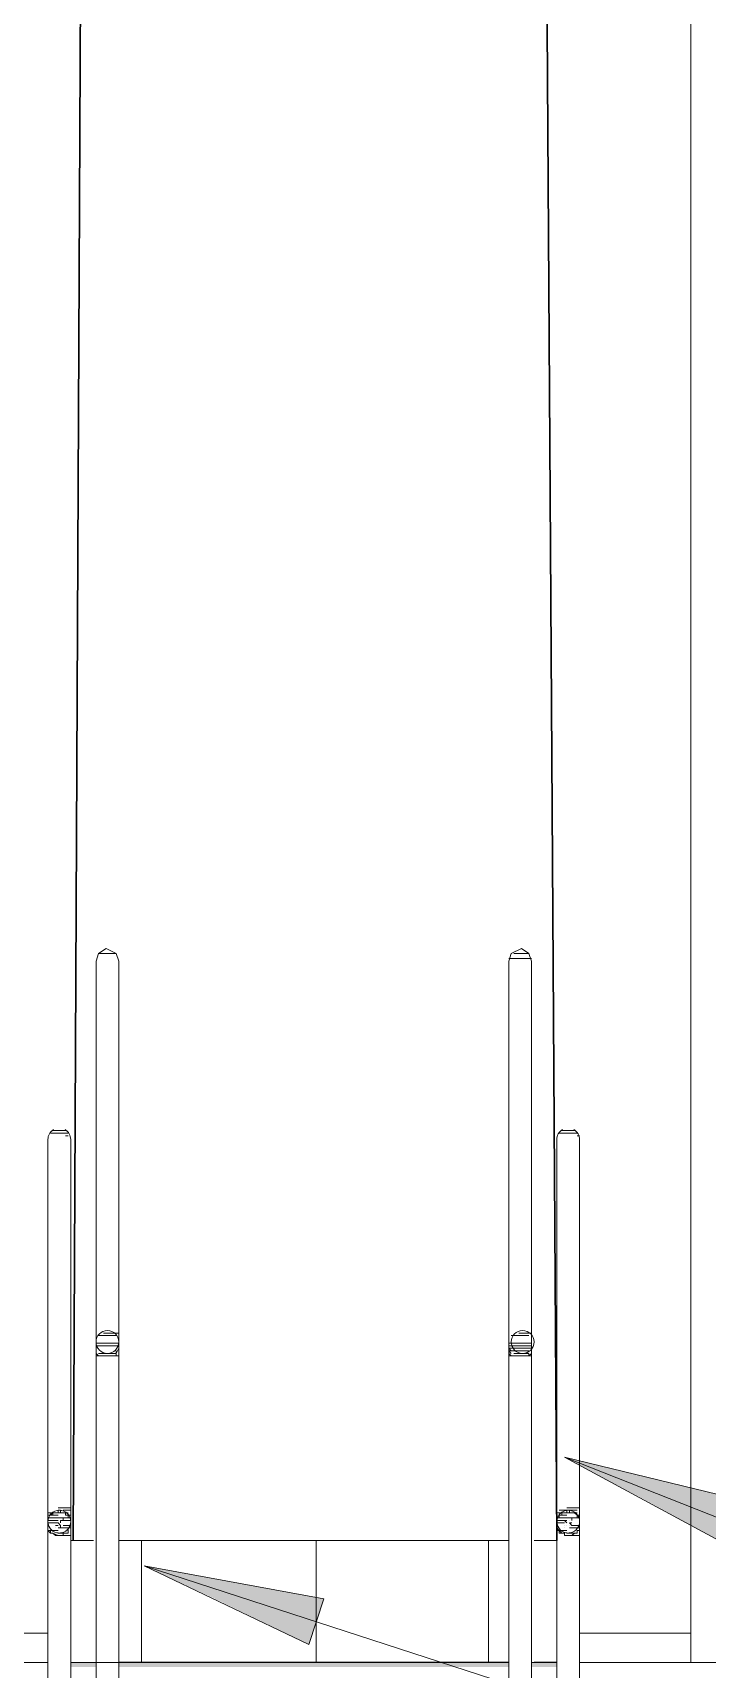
# Model space of a CAD drawing. Header units: millimetres. Extents: x 504091 to 2165846, y 135022 to 442887.
# Drawn here: x 1034893 to 1036021, y 308712 to 311449 of the extents above; entities that cross this region are included whole.
import ezdxf

# ---------------------------------------------------------------- set-up
doc = ezdxf.new("R2010")
doc.units = ezdxf.units.MM
for name, color, linetype in [('PDF _Аннотация', 7, 'Continuous'), ('PDF _Витраж', 7, 'Continuous'), ('PDF _Линии', 7, 'Continuous'), ('PDF _Стены наружные', 7, 'Continuous')]:
    doc.layers.add(name, color=color, linetype=linetype)
for name, color, linetype, true_color in [('PDF _Колонны', 7, 'Continuous', 0xfbfbf4), ('PDF _Ограждение', 7, 'Continuous', 0x7f7f7f), ('PDF _Стены штриховка поверхности', 7, 'Continuous', 0xcacbcc)]:
    doc.layers.add(name, color=color, linetype=linetype, true_color=true_color)

msp = doc.modelspace()

# ---------------------------------------------------------------- hatches: boundary and pattern name
at = {"layer": 'PDF _Аннотация', "transparency": 33554687}
for points in [[(1036078.3676, 308994.9655), (1035782.0852, 309066.9198), (1035917.5285, 308994.9655), (1036048.7393, 308923.0112)], [(1035379.9876, 308829.8939), (1035079.4725, 308884.9177), (1035197.9855, 308829.8939), (1035354.5919, 308753.707)]]:
    msp.add_hatch(color=256, dxfattribs=at).paths.add_polyline_path(points)
at = {"layer": 'PDF _Колонны', "transparency": 33554559}
for points in [[(1034999.053, 308724.0787), (1034956.727, 308724.0787), (1034956.727, 308715.6135), (1034999.053, 308715.6135)], [(1035688.9678, 308724.0787), (1035037.1465, 308724.0787), (1035037.1465, 308715.6135), (1035688.9678, 308715.6135)], [(1035769.3873, 308724.0787), (1035727.0613, 308724.0787), (1035727.0613, 308715.6135), (1035769.3873, 308715.6135)]]:
    msp.add_hatch(color=256, dxfattribs=at).paths.add_polyline_path(points)
at = {"layer": 'PDF _Ограждение', "transparency": 33554559}
h = msp.add_hatch(color=256, dxfattribs=at)
h.paths.add_polyline_path([(1034935.5639, 308948.4068), (1034935.5639, 308956.872), (1034935.5639, 308948.4068)], flags=0)
h.paths.add_polyline_path([(1034935.5639, 308948.4068), (1034931.3313, 308948.4068), (1034935.5639, 308948.4068)], flags=0)
h.paths.add_polyline_path([(1034935.5639, 308948.4068), (1034931.3313, 308948.4068), (1034935.5639, 308948.4068)], flags=0)
h.paths.add_polyline_path([(1034935.5639, 308948.4068), (1034931.3313, 308948.4068), (1034935.5639, 308948.4068)], flags=0)

# ---------------------------------------------------------------- linework, layer by layer
at = {"layer": 'PDF _Аннотация', "lineweight": 9}
for points in [[(1035782.0852, 309066.9198), (1036048.7393, 308923.0112), (1036078.3676, 308994.9655)], [(1035079.4725, 308884.9177), (1035354.5919, 308753.707), (1035379.9876, 308829.8939)]]:
    msp.add_lwpolyline(points, close=True, dxfattribs=at)
for points in [[(1035782.0852, 309066.9198), (1041652.7097, 306747.4517), (1042439.9745, 306747.4517), (1041652.7097, 306747.4517), (1041663.4176, 308534.0829)], [(1029109.6709, 308884.2064), (1041652.7097, 306747.4517), (1042439.9745, 306747.4517), (1041652.7097, 306747.4517), (1035079.4725, 308884.9177)]]:
    msp.add_lwpolyline(points, dxfattribs=at)
at = {"layer": 'PDF _Витраж', "lineweight": 9}
for points in [[(1036048.4523, 312144.0244), (1036048.4523, 308723.6171), (1035993.3384, 308723.6171), (1035993.3384, 310951.2895), (1035993.3384, 312041.3662), (1035993.3384, 312144.5139)], [(1034918.6335, 308723.6171), (1034673.4523, 308723.6171), (1034673.4523, 308772.3001), (1034918.6335, 308772.3001)], [(1035807.4808, 308772.3001), (1035993.4523, 308772.3001), (1035993.4523, 308723.6171), (1035807.4808, 308723.6171)], [(1035688.9678, 308723.6171), (1034956.727, 308723.6171)], [(1035769.3873, 308723.6171), (1035727.0613, 308723.6171)]]:
    msp.add_lwpolyline(points, dxfattribs=at)
at = {"layer": 'PDF _Линии', "lineweight": 30}
for points in [[(1034960.9596, 308927.2438), (1034973.6574, 311636.1117)], [(1035752.4569, 311636.1117), (1035769.3873, 308927.2438)]]:
    msp.add_lwpolyline(points, dxfattribs=at)
at = {"layer": 'PDF _Ограждение', "color": 7, "lineweight": 9}
for points in [[(1035028.6813, 309236.224), (1035032.9139, 309236.224), (1035032.9139, 309240.4566), (1035037.1465, 309248.9219), (1035037.1465, 309253.1545), (1035037.1465, 309896.5106), (1035032.9139, 309909.2084), (1035015.9835, 309917.6736), (1035003.2856, 309909.2084), (1034999.053, 309896.5106), (1034999.053, 309253.1545), (1034999.053, 309248.9219), (1034999.053, 309240.4566), (1035003.2856, 309236.224)], [(1035722.8287, 309236.224), (1035727.0613, 309240.4566), (1035727.0613, 309248.9219), (1035727.0613, 309253.1545), (1035727.0613, 309896.5106), (1035722.8287, 309909.2084), (1035710.1308, 309917.6736), (1035693.2004, 309909.2084), (1035688.9678, 309896.5106), (1035688.9678, 309253.1545), (1035688.9678, 309248.9219), (1035688.9678, 309240.4566), (1035693.2004, 309236.224), (1035697.433, 309236.224)], [(1034999.053, 309253.1545), (1034999.053, 309236.224)], [(1035037.1465, 309253.1545), (1035037.1465, 309253.1545)], [(1035037.1465, 309236.224), (1035037.1465, 309253.1545)], [(1035688.9678, 309253.1545), (1035688.9678, 309253.1545)], [(1035688.9678, 309236.224), (1035688.9678, 309253.1545)], [(1035727.0613, 309253.1545), (1035727.0613, 309236.224)]]:
    msp.add_lwpolyline(points, dxfattribs=at)
at = {"layer": 'PDF _Ограждение', "lineweight": 0}
for points in [[(1035032.9139, 309909.2084), (1035003.2856, 309909.2084), (1035032.9139, 309909.2084)], [(1035727.0613, 309900.7432), (1035688.9678, 309900.7432), (1035727.0613, 309900.7432)], [(1035722.8287, 309909.2084), (1035697.433, 309909.2084), (1035722.8287, 309909.2084)], [(1035722.8287, 309909.2084), (1035697.433, 309909.2084), (1035722.8287, 309909.2084)], [(1034952.4944, 309608.6934), (1034922.8661, 309608.6934), (1034952.4944, 309608.6934)], [(1034927.0987, 309608.6934), (1034922.8661, 309608.6934), (1034927.0987, 309608.6934)], [(1034948.2618, 309612.926), (1034927.0987, 309612.926), (1034948.2618, 309612.926)], [(1034948.2618, 309612.926), (1034927.0987, 309612.926), (1034948.2618, 309612.926)], [(1034952.4944, 309608.6934), (1034935.5639, 309608.6934), (1034952.4944, 309608.6934)], [(1034952.4944, 309604.4608), (1034948.2618, 309604.4608), (1034952.4944, 309604.4608)], [(1035777.8525, 309608.6934), (1035773.6199, 309608.6934), (1035777.8525, 309608.6934)], [(1035799.0156, 309612.926), (1035777.8525, 309612.926), (1035799.0156, 309612.926)], [(1035799.0156, 309612.926), (1035777.8525, 309612.926), (1035799.0156, 309612.926)], [(1035799.0156, 309608.6934), (1035777.8525, 309608.6934), (1035799.0156, 309608.6934)], [(1035803.2482, 309608.6934), (1035786.3178, 309608.6934), (1035803.2482, 309608.6934)], [(1035807.4808, 309604.4608), (1035803.2482, 309604.4608), (1035807.4808, 309604.4608)], [(1035807.4808, 309600.2282), (1035807.4808, 309600.2282), (1035807.4808, 309600.2282)], [(1035807.4808, 309600.2282), (1035807.4808, 309600.2282), (1035807.4808, 309600.2282)], [(1034956.727, 309595.9956), (1034956.727, 309595.9956), (1034956.727, 309595.9956)], [(1034956.727, 309595.9956), (1034956.727, 309595.9956), (1034956.727, 309595.9956)], [(1035807.4808, 309595.9956), (1035807.4808, 309595.9956), (1035807.4808, 309595.9956)], [(1035807.4808, 309595.9956), (1035807.4808, 309595.9956), (1035807.4808, 309595.9956)], [(1035028.6813, 309270.0849), (1035003.2856, 309270.0849), (1035028.6813, 309270.0849)], [(1035032.9139, 309270.0849), (1035003.2856, 309270.0849), (1035032.9139, 309270.0849)], [(1035024.4487, 309274.3175), (1035011.7509, 309274.3175), (1035024.4487, 309274.3175)], [(1035037.1465, 309274.3175), (1035015.9835, 309274.3175), (1035037.1465, 309274.3175)], [(1035037.1465, 309274.3175), (1035020.2161, 309274.3175), (1035037.1465, 309274.3175)], [(1035722.8287, 309270.0849), (1035693.2004, 309270.0849), (1035722.8287, 309270.0849)], [(1035727.0613, 309274.3175), (1035705.8982, 309274.3175), (1035727.0613, 309274.3175)], [(1035710.1308, 309270.0849), (1035722.8287, 309270.0849), (1035722.8287, 309270.0849), (1035722.8287, 309270.0849)], [(1035727.0613, 309274.3175), (1035714.3635, 309274.3175), (1035727.0613, 309274.3175)], [(1035037.1465, 309257.3871), (1034999.053, 309257.3871), (1035037.1465, 309257.3871)], [(1035037.1465, 309253.1545), (1034999.053, 309253.1545), (1035037.1465, 309253.1545)], [(1034999.053, 309248.9219), (1034999.053, 309248.9219), (1034999.053, 309248.9219)], [(1034999.053, 309248.9219), (1034999.053, 309248.9219), (1034999.053, 309248.9219)], [(1035032.9139, 309240.4566), (1035032.9139, 309244.6893), (1035032.9139, 309240.4566)], [(1035037.1465, 309257.3871), (1035037.1465, 309257.3871), (1035037.1465, 309257.3871)], [(1035037.1465, 309248.9219), (1035037.1465, 309248.9219), (1035037.1465, 309248.9219)], [(1035037.1465, 309248.9219), (1035037.1465, 309248.9219), (1035037.1465, 309248.9219)], [(1035037.1465, 309244.6893), (1035037.1465, 309248.9219), (1035037.1465, 309244.6893)], [(1035037.1465, 309240.4566), (1035037.1465, 309244.6893), (1035037.1465, 309240.4566)], [(1035727.0613, 309257.3871), (1035688.9678, 309257.3871), (1035727.0613, 309257.3871)], [(1035727.0613, 309253.1545), (1035688.9678, 309253.1545), (1035727.0613, 309253.1545)], [(1035688.9678, 309248.9219), (1035688.9678, 309248.9219), (1035688.9678, 309248.9219)], [(1035688.9678, 309248.9219), (1035688.9678, 309248.9219), (1035688.9678, 309248.9219)], [(1035693.2004, 309244.6893), (1035688.9678, 309248.9219), (1035693.2004, 309244.6893)], [(1035727.0613, 309248.9219), (1035688.9678, 309248.9219), (1035727.0613, 309248.9219)], [(1035693.2004, 309244.6893), (1035688.9678, 309244.6893), (1035693.2004, 309244.6893)], [(1035693.2004, 309240.4566), (1035688.9678, 309244.6893), (1035693.2004, 309240.4566)], [(1035722.8287, 309244.6893), (1035693.2004, 309244.6893), (1035722.8287, 309244.6893)], [(1035727.0613, 309257.3871), (1035727.0613, 309257.3871), (1035727.0613, 309257.3871)], [(1035727.0613, 309248.9219), (1035727.0613, 309248.9219), (1035727.0613, 309248.9219)], [(1035727.0613, 309248.9219), (1035727.0613, 309248.9219), (1035727.0613, 309248.9219)], [(1035727.0613, 309240.4566), (1035727.0613, 309244.6893), (1035727.0613, 309240.4566)], [(1035003.2856, 309236.224), (1034999.053, 309240.4566), (1035003.2856, 309236.224)], [(1035028.6813, 309240.4566), (1035003.2856, 309240.4566), (1035028.6813, 309240.4566)], [(1035032.9139, 309240.4566), (1035028.6813, 309240.4566), (1035032.9139, 309240.4566)], [(1035722.8287, 309240.4566), (1035697.433, 309240.4566), (1035722.8287, 309240.4566)], [(1035722.8287, 309240.4566), (1035722.8287, 309240.4566), (1035722.8287, 309240.4566)], [(1035722.8287, 309240.4566), (1035722.8287, 309240.4566), (1035722.8287, 309240.4566)], [(1035722.8287, 309236.224), (1035722.8287, 309240.4566), (1035722.8287, 309236.224)], [(1034927.0987, 308973.8025), (1034918.6335, 308973.8025), (1034927.0987, 308973.8025)], [(1034922.8661, 308969.5699), (1034922.8661, 308969.5699), (1034922.8661, 308969.5699)], [(1034922.8661, 308969.5699), (1034922.8661, 308969.5699), (1034922.8661, 308969.5699)], [(1034922.8661, 308969.5699), (1034922.8661, 308969.5699), (1034922.8661, 308969.5699)], [(1034922.8661, 308969.5699), (1034922.8661, 308969.5699), (1034922.8661, 308969.5699)], [(1034922.8661, 308969.5699), (1034922.8661, 308969.5699), (1034922.8661, 308969.5699)], [(1034922.8661, 308969.5699), (1034922.8661, 308969.5699), (1034922.8661, 308969.5699)], [(1034922.8661, 308969.5699), (1034922.8661, 308969.5699), (1034922.8661, 308969.5699)], [(1034922.8661, 308969.5699), (1034922.8661, 308969.5699), (1034922.8661, 308969.5699)], [(1034922.8661, 308969.5699), (1034922.8661, 308969.5699), (1034922.8661, 308969.5699)], [(1034922.8661, 308969.5699), (1034922.8661, 308969.5699), (1034922.8661, 308969.5699)], [(1034922.8661, 308969.5699), (1034922.8661, 308969.5699), (1034922.8661, 308969.5699)], [(1034922.8661, 308969.5699), (1034922.8661, 308969.5699), (1034922.8661, 308969.5699)], [(1034922.8661, 308969.5699), (1034922.8661, 308969.5699), (1034922.8661, 308969.5699)], [(1034922.8661, 308969.5699), (1034922.8661, 308969.5699), (1034922.8661, 308969.5699)], [(1034922.8661, 308969.5699), (1034922.8661, 308969.5699), (1034922.8661, 308969.5699)], [(1034922.8661, 308969.5699), (1034922.8661, 308969.5699), (1034922.8661, 308969.5699)], [(1034922.8661, 308969.5699), (1034922.8661, 308969.5699), (1034922.8661, 308969.5699)], [(1034927.0987, 308969.5699), (1034927.0987, 308973.8025), (1034927.0987, 308969.5699)], [(1034935.5639, 308969.5699), (1034927.0987, 308969.5699), (1034935.5639, 308969.5699)], [(1034927.0987, 308969.5699), (1034927.0987, 308969.5699), (1034927.0987, 308969.5699)], [(1034956.727, 308982.2677), (1034935.5639, 308982.2677), (1034956.727, 308982.2677)], [(1034935.5639, 308973.8025), (1034935.5639, 308973.8025), (1034935.5639, 308973.8025)], [(1034935.5639, 308973.8025), (1034935.5639, 308973.8025), (1034935.5639, 308973.8025)], [(1034935.5639, 308973.8025), (1034935.5639, 308973.8025), (1034935.5639, 308973.8025)], [(1034935.5639, 308973.8025), (1034935.5639, 308973.8025), (1034935.5639, 308973.8025)], [(1034935.5639, 308973.8025), (1034935.5639, 308973.8025), (1034935.5639, 308973.8025)], [(1034935.5639, 308973.8025), (1034935.5639, 308973.8025), (1034935.5639, 308973.8025)], [(1034935.5639, 308973.8025), (1034935.5639, 308973.8025), (1034935.5639, 308973.8025)], [(1034944.0292, 308973.8025), (1034935.5639, 308973.8025), (1034944.0292, 308973.8025)], [(1034935.5639, 308973.8025), (1034935.5639, 308973.8025), (1034935.5639, 308973.8025)], [(1034935.5639, 308973.8025), (1034935.5639, 308973.8025), (1034935.5639, 308973.8025)], [(1034935.5639, 308973.8025), (1034935.5639, 308973.8025), (1034935.5639, 308973.8025)], [(1034935.5639, 308973.8025), (1034935.5639, 308973.8025), (1034935.5639, 308973.8025)], [(1034935.5639, 308973.8025), (1034935.5639, 308973.8025), (1034935.5639, 308973.8025)], [(1034952.4944, 308973.8025), (1034935.5639, 308973.8025), (1034952.4944, 308973.8025)], [(1034935.5639, 308969.5699), (1034935.5639, 308969.5699), (1034935.5639, 308969.5699)], [(1034935.5639, 308969.5699), (1034935.5639, 308969.5699), (1034935.5639, 308969.5699)], [(1034935.5639, 308969.5699), (1034935.5639, 308969.5699), (1034935.5639, 308969.5699)], [(1034935.5639, 308969.5699), (1034935.5639, 308969.5699), (1034935.5639, 308969.5699)], [(1034935.5639, 308969.5699), (1034935.5639, 308969.5699), (1034935.5639, 308969.5699)], [(1034952.4944, 308973.8025), (1034939.7965, 308973.8025), (1034952.4944, 308973.8025)], [(1034956.727, 308978.0351), (1034944.0292, 308978.0351), (1034956.727, 308978.0351)], [(1034956.727, 308969.5699), (1034948.2618, 308969.5699), (1034956.727, 308969.5699)], [(1034952.4944, 308969.5699), (1034952.4944, 308969.5699), (1034952.4944, 308969.5699)], [(1034952.4944, 308969.5699), (1034952.4944, 308969.5699), (1034952.4944, 308969.5699)], [(1034956.727, 308969.5699), (1034952.4944, 308969.5699), (1034956.727, 308969.5699)], [(1034952.4944, 308969.5699), (1034952.4944, 308969.5699), (1034952.4944, 308969.5699)], [(1034952.4944, 308969.5699), (1034952.4944, 308969.5699), (1034952.4944, 308969.5699)], [(1034952.4944, 308969.5699), (1034952.4944, 308969.5699), (1034952.4944, 308969.5699)], [(1034952.4944, 308969.5699), (1034952.4944, 308969.5699), (1034952.4944, 308969.5699)], [(1035777.8525, 308973.8025), (1035769.3873, 308973.8025), (1035777.8525, 308973.8025)], [(1035803.2482, 308978.0351), (1035773.6199, 308978.0351), (1035803.2482, 308978.0351)], [(1035773.6199, 308969.5699), (1035773.6199, 308969.5699), (1035773.6199, 308969.5699)], [(1035773.6199, 308969.5699), (1035773.6199, 308969.5699), (1035773.6199, 308969.5699)], [(1035773.6199, 308969.5699), (1035773.6199, 308969.5699), (1035773.6199, 308969.5699)], [(1035773.6199, 308969.5699), (1035773.6199, 308969.5699), (1035773.6199, 308969.5699)], [(1035799.0156, 308978.0351), (1035777.8525, 308978.0351), (1035799.0156, 308978.0351)], [(1035777.8525, 308969.5699), (1035777.8525, 308973.8025), (1035777.8525, 308969.5699)], [(1035777.8525, 308969.5699), (1035777.8525, 308969.5699), (1035777.8525, 308969.5699)], [(1035777.8525, 308969.5699), (1035777.8525, 308969.5699), (1035777.8525, 308969.5699)], [(1035777.8525, 308969.5699), (1035777.8525, 308969.5699), (1035777.8525, 308969.5699)], [(1035777.8525, 308969.5699), (1035777.8525, 308969.5699), (1035777.8525, 308969.5699)], [(1035777.8525, 308969.5699), (1035777.8525, 308969.5699), (1035777.8525, 308969.5699)], [(1035777.8525, 308969.5699), (1035777.8525, 308969.5699), (1035777.8525, 308969.5699)], [(1035777.8525, 308969.5699), (1035777.8525, 308969.5699), (1035777.8525, 308969.5699)], [(1035777.8525, 308969.5699), (1035777.8525, 308969.5699), (1035777.8525, 308969.5699)], [(1035786.3178, 308969.5699), (1035777.8525, 308969.5699), (1035786.3178, 308969.5699)], [(1035777.8525, 308969.5699), (1035777.8525, 308969.5699), (1035777.8525, 308969.5699)], [(1035777.8525, 308969.5699), (1035777.8525, 308969.5699), (1035777.8525, 308969.5699)], [(1035777.8525, 308969.5699), (1035777.8525, 308969.5699), (1035777.8525, 308969.5699)], [(1035777.8525, 308969.5699), (1035777.8525, 308969.5699), (1035777.8525, 308969.5699)], [(1035777.8525, 308969.5699), (1035777.8525, 308969.5699), (1035777.8525, 308969.5699)], [(1035777.8525, 308969.5699), (1035777.8525, 308969.5699), (1035777.8525, 308969.5699)], [(1035777.8525, 308969.5699), (1035777.8525, 308969.5699), (1035777.8525, 308969.5699)], [(1035777.8525, 308969.5699), (1035777.8525, 308969.5699), (1035777.8525, 308969.5699)], [(1035782.0852, 308973.8025), (1035786.3178, 308973.8025), (1035782.0852, 308973.8025)], [(1035807.4808, 308982.2677), (1035786.3178, 308982.2677), (1035807.4808, 308982.2677)], [(1035786.3178, 308973.8025), (1035786.3178, 308973.8025), (1035786.3178, 308973.8025)], [(1035786.3178, 308973.8025), (1035786.3178, 308973.8025), (1035786.3178, 308973.8025)], [(1035786.3178, 308973.8025), (1035786.3178, 308973.8025), (1035786.3178, 308973.8025)], [(1035786.3178, 308973.8025), (1035786.3178, 308973.8025), (1035786.3178, 308973.8025)], [(1035786.3178, 308973.8025), (1035786.3178, 308973.8025), (1035786.3178, 308973.8025)], [(1035786.3178, 308973.8025), (1035786.3178, 308973.8025), (1035786.3178, 308973.8025)], [(1035786.3178, 308973.8025), (1035786.3178, 308973.8025), (1035786.3178, 308973.8025)], [(1035786.3178, 308973.8025), (1035786.3178, 308973.8025), (1035786.3178, 308973.8025)], [(1035786.3178, 308973.8025), (1035786.3178, 308973.8025), (1035786.3178, 308973.8025)], [(1035794.783, 308973.8025), (1035786.3178, 308973.8025), (1035794.783, 308973.8025)], [(1035786.3178, 308973.8025), (1035786.3178, 308973.8025), (1035786.3178, 308973.8025)], [(1035786.3178, 308973.8025), (1035786.3178, 308973.8025), (1035786.3178, 308973.8025)], [(1035786.3178, 308973.8025), (1035786.3178, 308973.8025), (1035786.3178, 308973.8025)], [(1035786.3178, 308973.8025), (1035786.3178, 308973.8025), (1035786.3178, 308973.8025)], [(1035786.3178, 308973.8025), (1035786.3178, 308973.8025), (1035786.3178, 308973.8025)], [(1035786.3178, 308969.5699), (1035786.3178, 308969.5699), (1035786.3178, 308969.5699)], [(1035786.3178, 308969.5699), (1035786.3178, 308969.5699), (1035786.3178, 308969.5699)], [(1035786.3178, 308969.5699), (1035786.3178, 308969.5699), (1035786.3178, 308969.5699)], [(1035803.2482, 308973.8025), (1035790.5504, 308973.8025), (1035803.2482, 308973.8025)], [(1035803.2482, 308969.5699), (1035803.2482, 308969.5699), (1035803.2482, 308969.5699)], [(1035803.2482, 308969.5699), (1035803.2482, 308969.5699), (1035803.2482, 308969.5699)], [(1035807.4808, 308969.5699), (1035803.2482, 308969.5699), (1035807.4808, 308969.5699)], [(1035807.4808, 308969.5699), (1035803.2482, 308969.5699), (1035807.4808, 308969.5699)], [(1035803.2482, 308969.5699), (1035803.2482, 308969.5699), (1035803.2482, 308969.5699)], [(1035803.2482, 308969.5699), (1035803.2482, 308969.5699), (1035803.2482, 308969.5699)], [(1035803.2482, 308969.5699), (1035803.2482, 308969.5699), (1035803.2482, 308969.5699)], [(1035803.2482, 308969.5699), (1035803.2482, 308969.5699), (1035803.2482, 308969.5699)], [(1035803.2482, 308969.5699), (1035803.2482, 308969.5699), (1035803.2482, 308969.5699)], [(1035803.2482, 308969.5699), (1035803.2482, 308969.5699), (1035803.2482, 308969.5699)], [(1035803.2482, 308969.5699), (1035803.2482, 308969.5699), (1035803.2482, 308969.5699)], [(1035803.2482, 308969.5699), (1035803.2482, 308969.5699), (1035803.2482, 308969.5699)], [(1034935.5639, 308965.3373), (1034918.6335, 308965.3373), (1034935.5639, 308965.3373)], [(1034918.6335, 308965.3373), (1034918.6335, 308965.3373), (1034918.6335, 308965.3373)], [(1034918.6335, 308965.3373), (1034918.6335, 308965.3373), (1034918.6335, 308965.3373)], [(1034918.6335, 308961.1046), (1034918.6335, 308965.3373), (1034918.6335, 308961.1046)], [(1034931.3313, 308961.1046), (1034918.6335, 308961.1046), (1034931.3313, 308961.1046)], [(1034931.3313, 308961.1046), (1034918.6335, 308961.1046), (1034931.3313, 308961.1046)], [(1034918.6335, 308961.1046), (1034918.6335, 308961.1046), (1034918.6335, 308961.1046)], [(1034918.6335, 308961.1046), (1034918.6335, 308961.1046), (1034918.6335, 308961.1046)], [(1034918.6335, 308961.1046), (1034918.6335, 308961.1046), (1034918.6335, 308961.1046)], [(1034918.6335, 308961.1046), (1034918.6335, 308961.1046), (1034918.6335, 308961.1046)], [(1034918.6335, 308961.1046), (1034918.6335, 308961.1046), (1034918.6335, 308961.1046)], [(1034918.6335, 308961.1046), (1034918.6335, 308961.1046), (1034918.6335, 308961.1046)], [(1034931.3313, 308956.872), (1034918.6335, 308956.872), (1034931.3313, 308956.872)], [(1034918.6335, 308952.6394), (1034918.6335, 308952.6394), (1034918.6335, 308952.6394)], [(1034918.6335, 308952.6394), (1034918.6335, 308952.6394), (1034918.6335, 308952.6394)], [(1034922.8661, 308939.9416), (1034918.6335, 308944.1742), (1034922.8661, 308939.9416)], [(1034935.5639, 308944.1742), (1034922.8661, 308944.1742), (1034935.5639, 308944.1742)], [(1034922.8661, 308944.1742), (1034922.8661, 308944.1742), (1034922.8661, 308944.1742)], [(1034922.8661, 308944.1742), (1034922.8661, 308944.1742), (1034922.8661, 308944.1742)], [(1034927.0987, 308939.9416), (1034927.0987, 308939.9416), (1034927.0987, 308939.9416)], [(1034927.0987, 308939.9416), (1034927.0987, 308939.9416), (1034927.0987, 308939.9416)], [(1034935.5639, 308935.709), (1034927.0987, 308939.9416), (1034935.5639, 308935.709)], [(1034935.5639, 308961.1046), (1034935.5639, 308961.1046), (1034931.3313, 308961.1046), (1034931.3313, 308961.1046), (1034931.3313, 308961.1046)], [(1034931.3313, 308961.1046), (1034931.3313, 308961.1046), (1034931.3313, 308961.1046)], [(1034931.3313, 308961.1046), (1034931.3313, 308961.1046), (1034931.3313, 308961.1046)], [(1034931.3313, 308961.1046), (1034931.3313, 308961.1046), (1034931.3313, 308961.1046)], [(1034931.3313, 308961.1046), (1034931.3313, 308961.1046), (1034931.3313, 308961.1046)], [(1034931.3313, 308961.1046), (1034931.3313, 308961.1046), (1034931.3313, 308961.1046)], [(1034931.3313, 308956.872), (1034931.3313, 308956.872), (1034931.3313, 308956.872)], [(1034935.5639, 308956.872), (1034931.3313, 308956.872), (1034935.5639, 308956.872)], [(1034935.5639, 308952.6394), (1034931.3313, 308952.6394), (1034935.5639, 308952.6394)], [(1034931.3313, 308952.6394), (1034931.3313, 308952.6394), (1034931.3313, 308952.6394)], [(1034931.3313, 308952.6394), (1034931.3313, 308952.6394), (1034931.3313, 308952.6394)], [(1034931.3313, 308952.6394), (1034931.3313, 308952.6394), (1034931.3313, 308952.6394)], [(1034931.3313, 308948.4068), (1034931.3313, 308948.4068), (1034931.3313, 308948.4068)], [(1034931.3313, 308948.4068), (1034931.3313, 308948.4068), (1034931.3313, 308948.4068)], [(1034931.3313, 308948.4068), (1034931.3313, 308948.4068), (1034931.3313, 308948.4068)], [(1034952.4944, 308965.3373), (1034935.5639, 308965.3373), (1034952.4944, 308965.3373)], [(1034935.5639, 308961.1046), (1034935.5639, 308961.1046), (1034935.5639, 308961.1046)], [(1034935.5639, 308961.1046), (1034935.5639, 308961.1046), (1034935.5639, 308961.1046)], [(1034935.5639, 308961.1046), (1034935.5639, 308961.1046), (1034935.5639, 308961.1046)], [(1034935.5639, 308961.1046), (1034935.5639, 308961.1046), (1034935.5639, 308961.1046)], [(1034935.5639, 308961.1046), (1034935.5639, 308961.1046), (1034935.5639, 308961.1046)], [(1034935.5639, 308961.1046), (1034935.5639, 308961.1046), (1034935.5639, 308961.1046)], [(1034935.5639, 308961.1046), (1034935.5639, 308961.1046), (1034935.5639, 308961.1046)], [(1034935.5639, 308961.1046), (1034935.5639, 308961.1046), (1034935.5639, 308961.1046)], [(1034935.5639, 308956.872), (1034935.5639, 308956.872), (1034935.5639, 308956.872)], [(1034935.5639, 308956.872), (1034935.5639, 308956.872), (1034935.5639, 308956.872)], [(1034935.5639, 308956.872), (1034935.5639, 308956.872), (1034935.5639, 308956.872)], [(1034935.5639, 308956.872), (1034935.5639, 308956.872), (1034935.5639, 308956.872)], [(1034935.5639, 308956.872), (1034935.5639, 308956.872), (1034935.5639, 308956.872)], [(1034935.5639, 308956.872), (1034935.5639, 308956.872), (1034935.5639, 308956.872)], [(1034935.5639, 308956.872), (1034935.5639, 308956.872), (1034935.5639, 308956.872)], [(1034935.5639, 308956.872), (1034935.5639, 308956.872), (1034935.5639, 308956.872)], [(1034935.5639, 308956.872), (1034935.5639, 308956.872), (1034935.5639, 308956.872)], [(1034935.5639, 308956.872), (1034935.5639, 308956.872), (1034935.5639, 308956.872)], [(1034935.5639, 308956.872), (1034935.5639, 308956.872), (1034935.5639, 308956.872)], [(1034935.5639, 308956.872), (1034935.5639, 308956.872), (1034935.5639, 308956.872)], [(1034935.5639, 308956.872), (1034935.5639, 308956.872), (1034935.5639, 308956.872)], [(1034935.5639, 308956.872), (1034935.5639, 308956.872), (1034935.5639, 308956.872)], [(1034939.7965, 308952.6394), (1034935.5639, 308956.872), (1034939.7965, 308952.6394)], [(1034952.4944, 308948.4068), (1034935.5639, 308948.4068), (1034952.4944, 308948.4068)], [(1034948.2618, 308939.9416), (1034935.5639, 308939.9416), (1034948.2618, 308939.9416)], [(1034956.727, 308961.1046), (1034939.7965, 308961.1046), (1034956.727, 308961.1046)], [(1034939.7965, 308956.872), (1034939.7965, 308961.1046), (1034939.7965, 308956.872)], [(1034939.7965, 308956.872), (1034939.7965, 308956.872), (1034939.7965, 308956.872)], [(1034939.7965, 308952.6394), (1034939.7965, 308952.6394), (1034939.7965, 308952.6394)], [(1034939.7965, 308952.6394), (1034939.7965, 308952.6394), (1034939.7965, 308952.6394)], [(1034939.7965, 308952.6394), (1034939.7965, 308952.6394), (1034939.7965, 308952.6394)], [(1034939.7965, 308952.6394), (1034939.7965, 308952.6394), (1034939.7965, 308952.6394)], [(1034939.7965, 308952.6394), (1034939.7965, 308952.6394), (1034939.7965, 308952.6394)], [(1034939.7965, 308952.6394), (1034939.7965, 308952.6394), (1034939.7965, 308952.6394)], [(1034939.7965, 308952.6394), (1034939.7965, 308952.6394), (1034939.7965, 308952.6394)], [(1034939.7965, 308952.6394), (1034939.7965, 308952.6394), (1034939.7965, 308952.6394)], [(1034939.7965, 308952.6394), (1034939.7965, 308952.6394), (1034939.7965, 308952.6394)], [(1034939.7965, 308952.6394), (1034939.7965, 308952.6394), (1034939.7965, 308952.6394)], [(1034939.7965, 308952.6394), (1034939.7965, 308952.6394), (1034939.7965, 308952.6394)], [(1034939.7965, 308948.4068), (1034939.7965, 308952.6394), (1034939.7965, 308948.4068)], [(1034939.7965, 308952.6394), (1034939.7965, 308952.6394), (1034939.7965, 308952.6394)], [(1034939.7965, 308952.6394), (1034939.7965, 308952.6394), (1034939.7965, 308952.6394)], [(1034939.7965, 308952.6394), (1034939.7965, 308952.6394), (1034939.7965, 308952.6394)], [(1034939.7965, 308948.4068), (1034939.7965, 308948.4068), (1034939.7965, 308948.4068)], [(1034939.7965, 308948.4068), (1034939.7965, 308948.4068), (1034939.7965, 308948.4068)], [(1034944.0292, 308961.1046), (1034944.0292, 308965.3373), (1034944.0292, 308961.1046)], [(1034956.727, 308952.6394), (1034944.0292, 308952.6394), (1034956.727, 308952.6394)], [(1034956.727, 308952.6394), (1034944.0292, 308952.6394), (1034956.727, 308952.6394)], [(1034944.0292, 308952.6394), (1034944.0292, 308952.6394), (1034944.0292, 308952.6394)], [(1034948.2618, 308939.9416), (1034948.2618, 308939.9416), (1034948.2618, 308939.9416)], [(1034948.2618, 308939.9416), (1034948.2618, 308939.9416), (1034948.2618, 308939.9416)], [(1034948.2618, 308939.9416), (1034948.2618, 308939.9416), (1034948.2618, 308939.9416)], [(1034948.2618, 308939.9416), (1034948.2618, 308939.9416), (1034948.2618, 308939.9416)], [(1034948.2618, 308939.9416), (1034948.2618, 308939.9416), (1034948.2618, 308939.9416)], [(1034948.2618, 308939.9416), (1034948.2618, 308939.9416), (1034948.2618, 308939.9416)], [(1034948.2618, 308939.9416), (1034948.2618, 308939.9416), (1034948.2618, 308939.9416)], [(1034948.2618, 308939.9416), (1034948.2618, 308939.9416), (1034948.2618, 308939.9416)], [(1034948.2618, 308939.9416), (1034948.2618, 308939.9416), (1034948.2618, 308939.9416)], [(1034948.2618, 308939.9416), (1034948.2618, 308939.9416), (1034948.2618, 308939.9416)], [(1034948.2618, 308939.9416), (1034948.2618, 308939.9416), (1034948.2618, 308939.9416)], [(1034948.2618, 308939.9416), (1034948.2618, 308939.9416), (1034948.2618, 308939.9416)], [(1034948.2618, 308939.9416), (1034948.2618, 308939.9416), (1034948.2618, 308939.9416)], [(1034948.2618, 308939.9416), (1034948.2618, 308939.9416), (1034948.2618, 308939.9416)], [(1034948.2618, 308939.9416), (1034948.2618, 308939.9416), (1034948.2618, 308939.9416)], [(1034948.2618, 308939.9416), (1034948.2618, 308939.9416), (1034948.2618, 308939.9416)], [(1034948.2618, 308939.9416), (1034948.2618, 308939.9416), (1034948.2618, 308939.9416)], [(1034948.2618, 308939.9416), (1034948.2618, 308939.9416), (1034948.2618, 308939.9416)], [(1034952.4944, 308944.1742), (1034952.4944, 308944.1742), (1034952.4944, 308944.1742)], [(1034952.4944, 308944.1742), (1034952.4944, 308944.1742), (1034952.4944, 308944.1742)], [(1034952.4944, 308939.9416), (1034952.4944, 308944.1742), (1034952.4944, 308939.9416)], [(1034956.727, 308965.3373), (1034956.727, 308965.3373), (1034956.727, 308965.3373)], [(1034956.727, 308965.3373), (1034956.727, 308965.3373), (1034956.727, 308965.3373)], [(1034956.727, 308965.3373), (1034956.727, 308965.3373), (1034956.727, 308965.3373)], [(1034956.727, 308961.1046), (1034956.727, 308961.1046), (1034956.727, 308961.1046)], [(1034956.727, 308961.1046), (1034956.727, 308961.1046), (1034956.727, 308961.1046)], [(1034956.727, 308948.4068), (1034956.727, 308948.4068), (1034956.727, 308948.4068)], [(1034956.727, 308948.4068), (1034956.727, 308948.4068), (1034956.727, 308948.4068)], [(1034956.727, 308944.1742), (1034956.727, 308948.4068), (1034956.727, 308944.1742)], [(1035786.3178, 308965.3373), (1035769.3873, 308965.3373), (1035786.3178, 308965.3373)], [(1035769.3873, 308965.3373), (1035769.3873, 308965.3373), (1035769.3873, 308965.3373)], [(1035769.3873, 308965.3373), (1035769.3873, 308965.3373), (1035769.3873, 308965.3373)], [(1035769.3873, 308961.1046), (1035769.3873, 308965.3373), (1035769.3873, 308961.1046)], [(1035786.3178, 308961.1046), (1035769.3873, 308961.1046), (1035786.3178, 308961.1046)], [(1035786.3178, 308961.1046), (1035769.3873, 308961.1046), (1035786.3178, 308961.1046)], [(1035769.3873, 308961.1046), (1035769.3873, 308961.1046), (1035769.3873, 308961.1046)], [(1035769.3873, 308961.1046), (1035769.3873, 308961.1046), (1035769.3873, 308961.1046)], [(1035782.0852, 308956.872), (1035769.3873, 308956.872), (1035782.0852, 308956.872)], [(1035769.3873, 308952.6394), (1035769.3873, 308952.6394), (1035769.3873, 308952.6394)], [(1035769.3873, 308952.6394), (1035769.3873, 308952.6394), (1035769.3873, 308952.6394)], [(1035773.6199, 308944.1742), (1035769.3873, 308948.4068), (1035773.6199, 308944.1742)], [(1035786.3178, 308944.1742), (1035773.6199, 308944.1742), (1035786.3178, 308944.1742)], [(1035773.6199, 308944.1742), (1035773.6199, 308944.1742), (1035773.6199, 308944.1742)], [(1035773.6199, 308944.1742), (1035773.6199, 308944.1742), (1035773.6199, 308944.1742)], [(1035773.6199, 308944.1742), (1035773.6199, 308944.1742), (1035773.6199, 308944.1742)], [(1035773.6199, 308944.1742), (1035773.6199, 308944.1742), (1035773.6199, 308944.1742)], [(1035777.8525, 308939.9416), (1035773.6199, 308944.1742), (1035777.8525, 308939.9416)], [(1035782.0852, 308961.1046), (1035782.0852, 308961.1046), (1035782.0852, 308961.1046)], [(1035782.0852, 308961.1046), (1035782.0852, 308961.1046), (1035782.0852, 308961.1046)], [(1035786.3178, 308956.872), (1035782.0852, 308961.1046), (1035786.3178, 308956.872)], [(1035782.0852, 308956.872), (1035782.0852, 308956.872), (1035782.0852, 308956.872)], [(1035782.0852, 308952.6394), (1035782.0852, 308952.6394), (1035782.0852, 308952.6394)], [(1035782.0852, 308952.6394), (1035782.0852, 308952.6394), (1035782.0852, 308952.6394)], [(1035782.0852, 308952.6394), (1035782.0852, 308952.6394), (1035782.0852, 308952.6394)], [(1035782.0852, 308948.4068), (1035782.0852, 308948.4068), (1035782.0852, 308948.4068)], [(1035782.0852, 308948.4068), (1035782.0852, 308948.4068), (1035782.0852, 308948.4068)], [(1035782.0852, 308948.4068), (1035782.0852, 308948.4068), (1035782.0852, 308948.4068)], [(1035803.2482, 308965.3373), (1035786.3178, 308965.3373), (1035803.2482, 308965.3373)], [(1035794.783, 308965.3373), (1035786.3178, 308965.3373), (1035794.783, 308965.3373)], [(1035786.3178, 308961.1046), (1035786.3178, 308961.1046), (1035786.3178, 308961.1046)], [(1035786.3178, 308961.1046), (1035786.3178, 308961.1046), (1035786.3178, 308961.1046)], [(1035786.3178, 308961.1046), (1035786.3178, 308961.1046), (1035786.3178, 308961.1046)], [(1035786.3178, 308961.1046), (1035786.3178, 308961.1046), (1035786.3178, 308961.1046)], [(1035786.3178, 308956.872), (1035786.3178, 308956.872), (1035786.3178, 308956.872)], [(1035786.3178, 308956.872), (1035786.3178, 308956.872), (1035786.3178, 308956.872)], [(1035786.3178, 308956.872), (1035786.3178, 308956.872), (1035786.3178, 308956.872)], [(1035786.3178, 308956.872), (1035786.3178, 308956.872), (1035786.3178, 308956.872)], [(1035786.3178, 308956.872), (1035786.3178, 308956.872), (1035786.3178, 308956.872)], [(1035786.3178, 308952.6394), (1035786.3178, 308952.6394), (1035786.3178, 308952.6394)], [(1035786.3178, 308952.6394), (1035786.3178, 308952.6394), (1035786.3178, 308952.6394)], [(1035786.3178, 308952.6394), (1035786.3178, 308952.6394), (1035786.3178, 308952.6394)], [(1035786.3178, 308952.6394), (1035786.3178, 308952.6394), (1035786.3178, 308952.6394)], [(1035786.3178, 308952.6394), (1035786.3178, 308952.6394), (1035786.3178, 308952.6394)], [(1035786.3178, 308952.6394), (1035786.3178, 308952.6394), (1035786.3178, 308952.6394)], [(1035786.3178, 308952.6394), (1035786.3178, 308952.6394), (1035786.3178, 308952.6394)], [(1035799.0156, 308939.9416), (1035786.3178, 308939.9416), (1035799.0156, 308939.9416)], [(1035794.783, 308956.872), (1035790.5504, 308956.872), (1035794.783, 308956.872)], [(1035790.5504, 308956.872), (1035790.5504, 308956.872), (1035790.5504, 308956.872)], [(1035790.5504, 308956.872), (1035790.5504, 308956.872), (1035790.5504, 308956.872)], [(1035790.5504, 308956.872), (1035790.5504, 308956.872), (1035790.5504, 308956.872)], [(1035790.5504, 308956.872), (1035790.5504, 308956.872), (1035790.5504, 308956.872)], [(1035794.783, 308952.6394), (1035790.5504, 308956.872), (1035794.783, 308952.6394)], [(1035790.5504, 308952.6394), (1035790.5504, 308952.6394), (1035790.5504, 308952.6394)], [(1035790.5504, 308952.6394), (1035790.5504, 308952.6394), (1035790.5504, 308952.6394)], [(1035790.5504, 308952.6394), (1035790.5504, 308952.6394), (1035790.5504, 308952.6394)], [(1035790.5504, 308952.6394), (1035790.5504, 308952.6394), (1035790.5504, 308952.6394)], [(1035790.5504, 308952.6394), (1035790.5504, 308952.6394), (1035790.5504, 308952.6394)], [(1035790.5504, 308952.6394), (1035790.5504, 308952.6394), (1035790.5504, 308952.6394)], [(1035790.5504, 308952.6394), (1035790.5504, 308952.6394), (1035790.5504, 308952.6394)], [(1035790.5504, 308952.6394), (1035790.5504, 308952.6394), (1035790.5504, 308952.6394)], [(1035790.5504, 308952.6394), (1035790.5504, 308952.6394), (1035790.5504, 308952.6394)], [(1035790.5504, 308952.6394), (1035790.5504, 308952.6394), (1035790.5504, 308952.6394)], [(1035790.5504, 308952.6394), (1035790.5504, 308952.6394), (1035790.5504, 308952.6394)], [(1035807.4808, 308948.4068), (1035790.5504, 308948.4068), (1035807.4808, 308948.4068)], [(1035790.5504, 308948.4068), (1035790.5504, 308948.4068), (1035790.5504, 308948.4068)], [(1035790.5504, 308948.4068), (1035790.5504, 308948.4068), (1035790.5504, 308948.4068)], [(1035794.783, 308961.1046), (1035794.783, 308965.3373), (1035794.783, 308961.1046)], [(1035807.4808, 308952.6394), (1035794.783, 308952.6394), (1035807.4808, 308952.6394)], [(1035807.4808, 308952.6394), (1035794.783, 308952.6394), (1035807.4808, 308952.6394)], [(1035794.783, 308952.6394), (1035794.783, 308952.6394), (1035794.783, 308952.6394)], [(1035799.0156, 308939.9416), (1035799.0156, 308939.9416), (1035799.0156, 308939.9416)], [(1035799.0156, 308939.9416), (1035799.0156, 308939.9416), (1035799.0156, 308939.9416)], [(1035799.0156, 308939.9416), (1035799.0156, 308939.9416), (1035799.0156, 308939.9416)], [(1035799.0156, 308939.9416), (1035799.0156, 308939.9416), (1035799.0156, 308939.9416)], [(1035799.0156, 308939.9416), (1035799.0156, 308939.9416), (1035799.0156, 308939.9416)], [(1035799.0156, 308939.9416), (1035799.0156, 308939.9416), (1035799.0156, 308939.9416)], [(1035799.0156, 308939.9416), (1035799.0156, 308939.9416), (1035799.0156, 308939.9416)], [(1035799.0156, 308939.9416), (1035799.0156, 308939.9416), (1035799.0156, 308939.9416)], [(1035799.0156, 308939.9416), (1035799.0156, 308939.9416), (1035799.0156, 308939.9416)], [(1035803.2482, 308944.1742), (1035803.2482, 308944.1742), (1035803.2482, 308944.1742)], [(1035803.2482, 308944.1742), (1035803.2482, 308944.1742), (1035803.2482, 308944.1742)], [(1035803.2482, 308939.9416), (1035803.2482, 308944.1742), (1035803.2482, 308939.9416)], [(1035807.4808, 308965.3373), (1035807.4808, 308965.3373), (1035807.4808, 308965.3373)], [(1035807.4808, 308965.3373), (1035807.4808, 308965.3373), (1035807.4808, 308965.3373)], [(1035807.4808, 308965.3373), (1035807.4808, 308965.3373), (1035807.4808, 308965.3373)], [(1035807.4808, 308961.1046), (1035807.4808, 308961.1046), (1035807.4808, 308961.1046)], [(1035807.4808, 308961.1046), (1035807.4808, 308961.1046), (1035807.4808, 308961.1046)], [(1035807.4808, 308948.4068), (1035807.4808, 308948.4068), (1035807.4808, 308948.4068)], [(1035807.4808, 308948.4068), (1035807.4808, 308948.4068), (1035807.4808, 308948.4068)], [(1035807.4808, 308944.1742), (1035807.4808, 308948.4068), (1035807.4808, 308944.1742)], [(1034935.5639, 308935.709), (1034931.3313, 308935.709), (1034935.5639, 308935.709)], [(1034939.7965, 308935.709), (1034939.7965, 308935.709), (1034939.7965, 308935.709)], [(1034939.7965, 308935.709), (1034939.7965, 308935.709), (1034939.7965, 308935.709)], [(1034956.727, 308935.709), (1034939.7965, 308935.709), (1034956.727, 308935.709)], [(1035786.3178, 308935.709), (1035782.0852, 308935.709), (1035786.3178, 308935.709)], [(1035786.3178, 308935.709), (1035786.3178, 308935.709), (1035786.3178, 308935.709)], [(1035786.3178, 308935.709), (1035786.3178, 308935.709), (1035786.3178, 308935.709)], [(1035786.3178, 308935.709), (1035786.3178, 308935.709), (1035786.3178, 308935.709)], [(1035790.5504, 308935.709), (1035790.5504, 308935.709), (1035790.5504, 308935.709)], [(1035807.4808, 308935.709), (1035790.5504, 308935.709), (1035807.4808, 308935.709)]]:
    msp.add_lwpolyline(points, dxfattribs=at)
at = {"layer": 'PDF _Ограждение', "color": 7, "lineweight": 9}
for points in [[(1034918.6831, 308957.5995, -0.039201004), (1034918.7038, 308960.6045, 0.039201004), (1034918.6335, 308956.872), (1034918.6335, 308961.1046), (1034918.6335, 308965.3373), (1034918.6335, 309591.7629), (1034918.6335, 309595.9956, -0.024109773), (1034918.6335, 309598.1119, -0.267959361), (1034928.1569, 309614.6083)], [(1034947.2036, 309614.6083, -0.267959361), (1034956.727, 309598.1119, -0.024109766), (1034956.727, 309595.9956), (1034956.727, 309591.7629), (1034956.727, 308965.3373), (1034956.727, 308961.1046), (1034956.727, 308956.872, 0.039201009), (1034956.6774, 308960.3772, -0.039201009), (1034956.6567, 308957.3722)], [(1035769.4369, 308957.5995, -0.039201007), (1035769.4576, 308960.6045, 0.039201007), (1035769.3873, 308956.872), (1035769.3873, 308961.1046), (1035769.3873, 308965.3373), (1035769.3873, 309591.7629), (1035769.3873, 309595.9956, -0.024109768), (1035769.3873, 309598.1119, -0.267959361), (1035778.9107, 309614.6083)], [(1035797.9574, 309614.6083, -0.26795936), (1035807.4808, 309598.1119, -0.024109761), (1035807.4808, 309595.9956), (1035807.4808, 309591.7629), (1035807.4808, 308965.3373), (1035807.4808, 308961.1046), (1035807.4808, 308956.872, 0.039201007), (1035807.4312, 308960.3772, -0.039201007), (1035807.4105, 308957.3722)], [(1034918.7038, 308558.5069, 0.039201002), (1034918.6831, 308555.5019, -0.039201002), (1034918.6335, 308559.0071), (1034918.6335, 308563.2397), (1034918.6335, 308965.3373)], [(1034956.727, 308965.3373), (1034956.727, 308563.2397), (1034956.727, 308559.0071, -0.03920101), (1034956.6567, 308555.2746, 0.03920101), (1034956.6774, 308558.2796)], [(1035769.4576, 308558.5069, 0.03920101), (1035769.4369, 308555.5019, -0.03920101), (1035769.3873, 308559.0071), (1035769.3873, 308563.2397), (1035769.3873, 308965.3373)], [(1035807.4808, 308965.3373), (1035807.4808, 308563.2397), (1035807.4808, 308559.0071, -0.039201007), (1035807.4105, 308555.2746, 0.039201007), (1035807.4312, 308558.2796)]]:
    msp.add_lwpolyline(points, format="xyb", dxfattribs=at)
for points in [[(1034918.7575, 309600.2902, 0.028451501), (1034918.6335, 309598.1119, -0.028451501)], [(1034926.2721, 309613.3641, 0.036277322), (1034924.2136, 309611.5785, -0.036277322)], [(1034951.1469, 309611.5785, 0.035513576), (1034949.043, 309613.4013, -0.035513576)], [(1034956.727, 309598.1119, 0.028451514), (1034956.603, 309600.2902, -0.028451514)], [(1035769.5113, 309600.2902, 0.028451505), (1035769.3873, 309598.1119, -0.028451505)], [(1035777.0259, 309613.3641, 0.03627733), (1035774.9674, 309611.5785, -0.03627733)], [(1035801.9007, 309611.5785, 0.035513579), (1035799.7968, 309613.4013, -0.035513579)], [(1035807.4808, 309598.1119, 0.028451511), (1035807.3568, 309600.2902, -0.028451511)], [(1034925.1271, 308973.3147, 0.035482579), (1034923.2175, 308971.3803, -0.035482579)], [(1034937.6802, 308978.0351, -0.054449029), (1034941.7806, 308977.5887, 0.054449029), (1034937.6802, 308978.0351, 0.035120061), (1034935.0266, 308977.8491, -0.035120061)], [(1034952.949, 308970.3717, 0.068222431), (1034949.3488, 308974.0422, -0.068222431)], [(1035775.8809, 308973.3147, 0.03548257), (1035773.9713, 308971.3803, -0.03548257)], [(1035788.4341, 308978.0351, -0.054449029), (1035792.5344, 308977.5887, 0.054449029), (1035788.4341, 308978.0351, 0.046224048), (1035784.9455, 308977.7127, -0.046224048)], [(1035803.7029, 308970.3717, 0.068222435), (1035800.1027, 308974.0422, -0.068222435)], [(1034922.4114, 308947.605, 0.068222431), (1034926.0116, 308943.9345, -0.068222431)], [(1034933.5799, 308940.388, 0.054449028), (1034937.6802, 308939.9416, 0.046224051), (1034941.1688, 308940.264, -0.046224051), (1034937.6802, 308939.9416, -0.054449028)], [(1034950.2334, 308944.662, 0.03548257), (1034952.143, 308946.5964, -0.03548257)], [(1035773.1653, 308947.605, 0.068222432), (1035776.7655, 308943.9345, -0.068222432)], [(1035784.3337, 308940.388, 0.054449028), (1035788.4341, 308939.9416, 0.046224041), (1035791.9227, 308940.264, -0.046224041), (1035788.4341, 308939.9416, -0.054449028)], [(1035800.9872, 308944.662, 0.035482573), (1035802.8968, 308946.5964, -0.035482573)]]:
    msp.add_lwpolyline(points, format="xyb", close=True, dxfattribs=at)
at = {"layer": 'PDF _Ограждение', "lineweight": 0}
for points in [[(1035769.3873, 309600.2282), (1035769.3873, 309600.2282), (1035769.3873, 309600.2282)], [(1035803.2482, 309608.6934), (1035773.6199, 309608.6934), (1035803.2482, 309608.6934)], [(1034999.053, 309261.6197), (1034999.053, 309261.6197), (1034999.053, 309261.6197)], [(1034999.053, 309248.9219), (1034999.053, 309248.9219), (1034999.053, 309248.9219)], [(1034999.053, 309248.9219), (1034999.053, 309248.9219), (1034999.053, 309248.9219)], [(1035032.9139, 309244.6893), (1035032.9139, 309244.6893), (1035032.9139, 309244.6893)], [(1035688.9678, 309261.6197), (1035688.9678, 309261.6197), (1035688.9678, 309261.6197)], [(1035688.9678, 309248.9219), (1035688.9678, 309248.9219), (1035688.9678, 309248.9219)], [(1035688.9678, 309248.9219), (1035688.9678, 309248.9219), (1035688.9678, 309248.9219)], [(1035727.0613, 309244.6893), (1035727.0613, 309244.6893), (1035727.0613, 309244.6893)], [(1034999.053, 309236.224), (1034999.053, 309236.224), (1034999.053, 309236.224)], [(1035015.9835, 309236.224), (1035015.9835, 309236.224), (1035015.9835, 309236.224)], [(1035710.1308, 309236.224), (1035710.1308, 309236.224), (1035710.1308, 309236.224)], [(1034918.6335, 308969.5699), (1034918.6335, 308969.5699), (1034918.6335, 308969.5699)], [(1034922.8661, 308969.5699), (1034922.8661, 308969.5699), (1034922.8661, 308969.5699)], [(1034927.0987, 308969.5699), (1034922.8661, 308969.5699), (1034927.0987, 308969.5699)], [(1034927.0987, 308969.5699), (1034922.8661, 308969.5699), (1034927.0987, 308969.5699)], [(1034927.0987, 308973.8025), (1034927.0987, 308973.8025), (1034927.0987, 308973.8025)], [(1034935.5639, 308973.8025), (1034935.5639, 308973.8025), (1034935.5639, 308973.8025)], [(1034935.5639, 308973.8025), (1034935.5639, 308973.8025), (1034935.5639, 308973.8025)], [(1035769.3873, 308969.5699), (1035769.3873, 308969.5699), (1035769.3873, 308969.5699)], [(1035773.6199, 308969.5699), (1035773.6199, 308969.5699), (1035773.6199, 308969.5699)], [(1035777.8525, 308973.8025), (1035777.8525, 308973.8025), (1035777.8525, 308973.8025)], [(1035777.8525, 308969.5699), (1035777.8525, 308969.5699), (1035777.8525, 308969.5699)], [(1035777.8525, 308969.5699), (1035777.8525, 308969.5699), (1035777.8525, 308969.5699)], [(1035786.3178, 308973.8025), (1035786.3178, 308973.8025), (1035786.3178, 308973.8025)], [(1035786.3178, 308973.8025), (1035786.3178, 308973.8025), (1035786.3178, 308973.8025)], [(1035786.3178, 308969.5699), (1035786.3178, 308969.5699), (1035786.3178, 308969.5699)], [(1034918.6335, 308965.3373), (1034918.6335, 308965.3373), (1034918.6335, 308965.3373)], [(1034918.6335, 308956.872), (1034918.6335, 308956.872), (1034918.6335, 308956.872)], [(1034931.3313, 308965.3373), (1034931.3313, 308965.3373), (1034931.3313, 308965.3373)], [(1034931.3313, 308961.1046), (1034931.3313, 308961.1046), (1034931.3313, 308961.1046)], [(1034931.3313, 308961.1046), (1034931.3313, 308961.1046), (1034931.3313, 308961.1046)], [(1034935.5639, 308956.872), (1034935.5639, 308956.872), (1034935.5639, 308956.872)], [(1034935.5639, 308952.6394), (1034935.5639, 308952.6394), (1034935.5639, 308952.6394)], [(1034935.5639, 308952.6394), (1034935.5639, 308952.6394), (1034935.5639, 308952.6394)], [(1034935.5639, 308952.6394), (1034935.5639, 308952.6394), (1034935.5639, 308952.6394)], [(1034939.7965, 308961.1046), (1034939.7965, 308961.1046), (1034939.7965, 308961.1046)], [(1034939.7965, 308956.872), (1034939.7965, 308956.872), (1034939.7965, 308956.872)], [(1034939.7965, 308952.6394), (1034939.7965, 308952.6394), (1034939.7965, 308952.6394)], [(1034939.7965, 308948.4068), (1034939.7965, 308948.4068), (1034939.7965, 308948.4068)], [(1034944.0292, 308965.3373), (1034944.0292, 308965.3373), (1034944.0292, 308965.3373)], [(1034948.2618, 308944.1742), (1034948.2618, 308944.1742), (1034948.2618, 308944.1742)], [(1034956.727, 308961.1046), (1034956.727, 308961.1046), (1034956.727, 308961.1046)], [(1034956.727, 308956.872), (1034956.727, 308956.872), (1034956.727, 308956.872)], [(1034956.727, 308956.872), (1034956.727, 308956.872), (1034956.727, 308956.872)], [(1035769.3873, 308965.3373), (1035769.3873, 308965.3373), (1035769.3873, 308965.3373)], [(1035769.3873, 308956.872), (1035769.3873, 308956.872), (1035769.3873, 308956.872)], [(1035782.0852, 308961.1046), (1035782.0852, 308961.1046), (1035782.0852, 308961.1046)], [(1035782.0852, 308961.1046), (1035782.0852, 308961.1046), (1035782.0852, 308961.1046)], [(1035786.3178, 308965.3373), (1035786.3178, 308965.3373), (1035786.3178, 308965.3373)], [(1035786.3178, 308961.1046), (1035786.3178, 308961.1046), (1035786.3178, 308961.1046)], [(1035786.3178, 308956.872), (1035786.3178, 308956.872), (1035786.3178, 308956.872)], [(1035786.3178, 308956.872), (1035786.3178, 308956.872), (1035786.3178, 308956.872)], [(1035786.3178, 308952.6394), (1035786.3178, 308952.6394), (1035786.3178, 308952.6394)], [(1035790.5504, 308961.1046), (1035790.5504, 308961.1046), (1035790.5504, 308961.1046)], [(1035790.5504, 308956.872), (1035790.5504, 308956.872), (1035790.5504, 308956.872)], [(1035790.5504, 308956.872), (1035790.5504, 308956.872), (1035790.5504, 308956.872)], [(1035790.5504, 308952.6394), (1035790.5504, 308952.6394), (1035790.5504, 308952.6394)], [(1035790.5504, 308952.6394), (1035790.5504, 308952.6394), (1035790.5504, 308952.6394)], [(1035790.5504, 308948.4068), (1035790.5504, 308948.4068), (1035790.5504, 308948.4068)], [(1035794.783, 308965.3373), (1035794.783, 308965.3373), (1035794.783, 308965.3373)], [(1035794.783, 308952.6394), (1035794.783, 308952.6394), (1035794.783, 308952.6394)], [(1035799.0156, 308944.1742), (1035799.0156, 308944.1742), (1035799.0156, 308944.1742)], [(1035799.0156, 308939.9416), (1035799.0156, 308939.9416), (1035799.0156, 308939.9416)], [(1035799.0156, 308939.9416), (1035799.0156, 308939.9416), (1035799.0156, 308939.9416)], [(1035799.0156, 308939.9416), (1035799.0156, 308939.9416), (1035799.0156, 308939.9416)], [(1035807.4808, 308961.1046), (1035807.4808, 308961.1046), (1035807.4808, 308961.1046)], [(1035807.4808, 308956.872), (1035807.4808, 308956.872), (1035807.4808, 308956.872)], [(1035807.4808, 308956.872), (1035807.4808, 308956.872), (1035807.4808, 308956.872)], [(1034935.5639, 308935.709), (1034935.5639, 308935.709), (1034935.5639, 308935.709)], [(1034935.5639, 308935.709), (1034935.5639, 308935.709), (1034935.5639, 308935.709)], [(1034939.7965, 308935.709), (1034939.7965, 308935.709), (1034939.7965, 308935.709)], [(1035786.3178, 308935.709), (1035786.3178, 308935.709), (1035786.3178, 308935.709)], [(1035790.5504, 308935.709), (1035790.5504, 308935.709), (1035790.5504, 308935.709)], [(1035790.5504, 308935.709), (1035790.5504, 308935.709), (1035790.5504, 308935.709)]]:
    msp.add_lwpolyline(points, close=True, dxfattribs=at)
at = {"layer": 'PDF _Ограждение', "color": 7, "lineweight": 9}
for points in [[(1035037.1465, 308034.7168), (1035037.1465, 309236.224), (1034999.053, 309236.224), (1034999.053, 308034.7168)], [(1035688.9678, 308034.7168), (1035688.9678, 309236.224), (1035727.0613, 309236.224), (1035727.0613, 308034.7168)], [(1034935.5639, 308935.709), (1034939.7965, 308935.709), (1034944.0292, 308935.709), (1034944.0292, 308939.9416), (1034948.2618, 308939.9416), (1034952.4944, 308939.9416), (1034952.4944, 308944.1742), (1034952.4944, 308948.4068), (1034956.727, 308948.4068), (1034956.727, 308952.6394), (1034956.727, 308956.872), (1034956.727, 308961.1046), (1034956.727, 308965.3373), (1034952.4944, 308965.3373), (1034952.4944, 308969.5699), (1034948.2618, 308969.5699), (1034948.2618, 308973.8025), (1034944.0292, 308973.8025), (1034939.7965, 308973.8025), (1034939.7965, 308978.0351), (1034935.5639, 308978.0351), (1034935.5639, 308973.8025), (1034931.3313, 308973.8025), (1034927.0987, 308973.8025), (1034922.8661, 308969.5699), (1034918.6335, 308969.5699), (1034918.6335, 308965.3373), (1034918.6335, 308961.1046), (1034918.6335, 308956.872), (1034918.6335, 308952.6394), (1034918.6335, 308948.4068), (1034918.6335, 308944.1742), (1034922.8661, 308944.1742), (1034922.8661, 308939.9416), (1034927.0987, 308939.9416), (1034931.3313, 308935.709)], [(1034935.5639, 308935.709), (1034939.7965, 308935.709), (1034944.0292, 308935.709), (1034944.0292, 308939.9416), (1034948.2618, 308939.9416), (1034952.4944, 308939.9416), (1034952.4944, 308944.1742), (1034952.4944, 308948.4068), (1034956.727, 308948.4068), (1034956.727, 308952.6394), (1034956.727, 308956.872), (1034956.727, 308961.1046), (1034956.727, 308965.3373), (1034952.4944, 308965.3373), (1034952.4944, 308969.5699), (1034948.2618, 308969.5699), (1034948.2618, 308973.8025), (1034944.0292, 308973.8025), (1034939.7965, 308973.8025), (1034939.7965, 308978.0351), (1034935.5639, 308978.0351), (1034935.5639, 308973.8025), (1034931.3313, 308973.8025), (1034927.0987, 308973.8025), (1034922.8661, 308969.5699), (1034918.6335, 308969.5699), (1034918.6335, 308965.3373), (1034918.6335, 308961.1046), (1034918.6335, 308956.872), (1034918.6335, 308952.6394), (1034918.6335, 308948.4068), (1034918.6335, 308944.1742), (1034922.8661, 308944.1742), (1034922.8661, 308939.9416), (1034927.0987, 308939.9416), (1034931.3313, 308935.709)], [(1035786.3178, 308935.709), (1035790.5504, 308935.709), (1035794.783, 308935.709), (1035799.0156, 308939.9416), (1035803.2482, 308939.9416), (1035803.2482, 308944.1742), (1035807.4808, 308944.1742), (1035807.4808, 308948.4068), (1035807.4808, 308952.6394), (1035807.4808, 308956.872), (1035807.4808, 308961.1046), (1035807.4808, 308965.3373), (1035803.2482, 308965.3373), (1035803.2482, 308969.5699), (1035799.0156, 308973.8025), (1035794.783, 308973.8025), (1035790.5504, 308973.8025), (1035790.5504, 308978.0351), (1035786.3178, 308978.0351), (1035786.3178, 308973.8025), (1035782.0852, 308973.8025), (1035777.8525, 308973.8025), (1035777.8525, 308969.5699), (1035773.6199, 308969.5699), (1035773.6199, 308965.3373), (1035769.3873, 308965.3373), (1035769.3873, 308961.1046), (1035769.3873, 308956.872), (1035769.3873, 308952.6394), (1035769.3873, 308948.4068), (1035769.3873, 308944.1742), (1035773.6199, 308944.1742), (1035773.6199, 308939.9416), (1035777.8525, 308939.9416), (1035782.0852, 308939.9416), (1035782.0852, 308935.709)], [(1035786.3178, 308935.709), (1035790.5504, 308935.709), (1035794.783, 308935.709), (1035799.0156, 308939.9416), (1035803.2482, 308939.9416), (1035803.2482, 308944.1742), (1035807.4808, 308944.1742), (1035807.4808, 308948.4068), (1035807.4808, 308952.6394), (1035807.4808, 308956.872), (1035807.4808, 308961.1046), (1035807.4808, 308965.3373), (1035803.2482, 308965.3373), (1035803.2482, 308969.5699), (1035799.0156, 308973.8025), (1035794.783, 308973.8025), (1035790.5504, 308973.8025), (1035790.5504, 308978.0351), (1035786.3178, 308978.0351), (1035786.3178, 308973.8025), (1035782.0852, 308973.8025), (1035777.8525, 308973.8025), (1035777.8525, 308969.5699), (1035773.6199, 308969.5699), (1035773.6199, 308965.3373), (1035769.3873, 308965.3373), (1035769.3873, 308961.1046), (1035769.3873, 308956.872), (1035769.3873, 308952.6394), (1035769.3873, 308948.4068), (1035769.3873, 308944.1742), (1035773.6199, 308944.1742), (1035773.6199, 308939.9416), (1035777.8525, 308939.9416), (1035782.0852, 308939.9416), (1035782.0852, 308935.709)]]:
    msp.add_lwpolyline(points, close=True, dxfattribs=at)
for centre in [(1035018.1001, 309259.5038), (1035712.2468, 309259.503), (1034937.6806, 308958.9887), (1035788.4344, 308958.9887)]:
    msp.add_circle(centre, 19.0463, dxfattribs=at)
at = {"layer": 'PDF _Стены наружные', "lineweight": 18}
for points in [[(1034994.8204, 308927.2438), (1034956.727, 308927.2438)], [(1035688.9678, 308927.2438), (1035037.1465, 308927.2438)], [(1035769.3873, 308927.2438), (1035731.2939, 308927.2438)], [(1035037.1465, 308724.0787), (1035688.9678, 308724.0787)], [(1035731.2939, 308724.0787), (1035769.3873, 308724.0787)]]:
    msp.add_lwpolyline(points, dxfattribs=at)
at = {"layer": 'PDF _Стены штриховка поверхности', "color": 7, "lineweight": 9}
for points in [[(1035075.2399, 308724.0787), (1035075.2399, 308927.2438)], [(1035367.2898, 308724.0787), (1035367.2898, 308927.2438)], [(1035655.107, 308724.0787), (1035655.107, 308927.2438)]]:
    msp.add_lwpolyline(points, dxfattribs=at)

doc.saveas('drawing.dxf')
